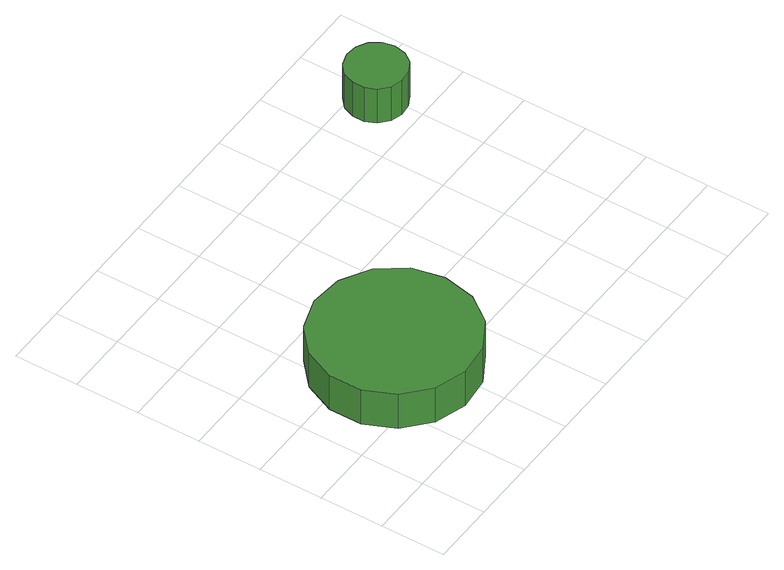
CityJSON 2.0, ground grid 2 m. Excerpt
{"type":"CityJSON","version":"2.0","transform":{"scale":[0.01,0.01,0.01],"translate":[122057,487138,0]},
"CityObjects":{
"tree1":{"type":"SolitaryVegetationObject","attributes":{"function":"something"},"geometry":[{"type":"MultiSurface","lod":"1","boundaries":[[[0,1,2,3,4,5,6,7,8,9,10,11,12,13,14]],[[15,16,17,18,19,20,21,22,23,24,25,26,27,28,29]],[[0,29,28,1]],[[1,28,27,2]],[[2,27,26,3]],[[3,26,25,4]],[[4,25,24,5]],[[5,24,23,6]],[[6,23,22,7]],[[7,22,21,8]],[[8,21,20,9]],[[9,20,19,10]],[[10,19,18,11]],[[11,18,17,12]],[[12,17,16,13]],[[13,16,15,14]],[[14,15,29,0]]]}]},
"tree2":{"type":"SolitaryVegetationObject","attributes":{"function":"something"},"geometry":[{"type":"MultiSurface","lod":"1","boundaries":[[[30,31,32,33,34,35,36,37,38,39,40,41,42,43,44]],[[45,46,47,48,49,50,51,52,53,54,55,56,57,58,59]],[[30,59,58,31]],[[31,58,57,32]],[[32,57,56,33]],[[33,56,55,34]],[[34,55,54,35]],[[35,54,53,36]],[[36,53,52,37]],[[37,52,51,38]],[[38,51,50,39]],[[39,50,49,40]],[[40,49,48,41]],[[41,48,47,42]],[[42,47,46,43]],[[43,46,45,44]],[[44,45,59,30]]]}]}
},
"vertices":[
[560,299,203],[539,400,203],[478,484,203],[388,536,203],[285,547,203],[186,515,203],[109,445,203],[67,350,203],[67,247,203],[109,152,203],[186,82,203],[285,50,203],[388,61,203],[478,113,203],[539,197,203],[539,197,74],[478,113,74],[388,61,74],[285,50,74],[186,82,74],[109,152,74],[67,247,74],[67,350,74],[109,445,74],[186,515,74],[285,547,74],[388,536,74],[478,484,74],[539,400,74],[560,299,74],
[1272,938,162],[1264,976,162],[1242,1007,162],[1208,1026,162],[1170,1030,162],[1134,1018,162],[1105,992,162],[1090,957,162],[1090,919,162],[1105,884,162],[1134,858,162],[1170,847,162],[1208,851,162],[1242,870,162],[1264,901,162],[1264,901,33],[1242,870,33],[1208,851,33],[1170,847,33],[1134,858,33],[1105,884,33],[1090,919,33],[1090,957,33],[1105,992,33],[1134,1018,33],[1170,1030,33],[1208,1026,33],[1242,1007,33],[1264,976,33],[1272,938,33]
]}
